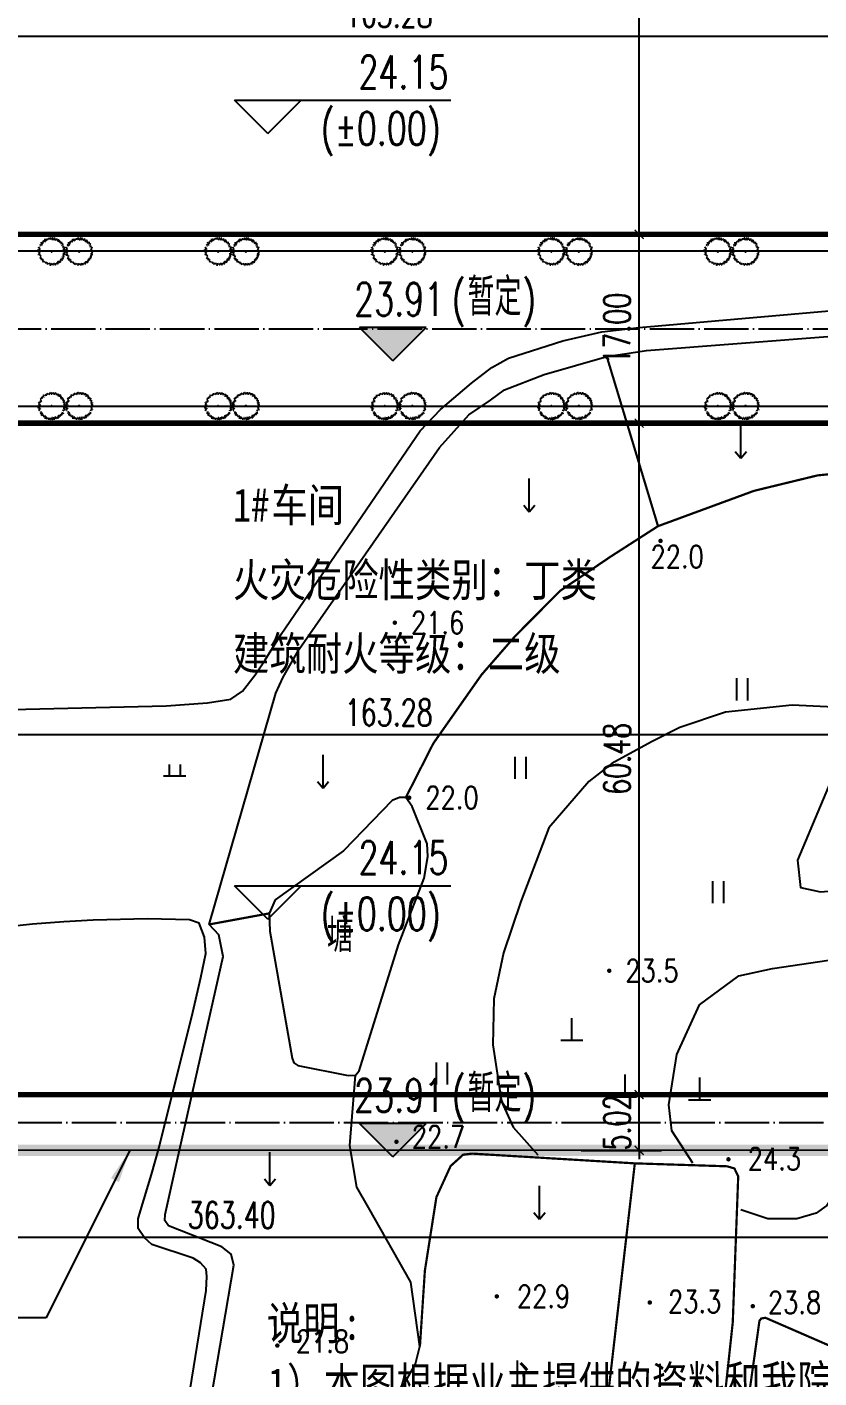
# Model space of a CAD drawing. Header units: millimetres. Extents: x 423323 to 424695, y 55333 to 56284.
# Drawn here: x 423594.9 to 423666.2, y 55692.7 to 55814.3 of the extents above; entities that cross this region are included whole.
import ezdxf
from ezdxf.enums import TextEntityAlignment as Align

# ---------------------------------------------------------------- set-up
doc = ezdxf.new("R2010")
doc.units = ezdxf.units.MM
doc.header["$LTSCALE"] = 1000
doc.linetypes.add('DASH', pattern=[0.35, 0.25, -0.1])
doc.linetypes.add('DOTE', pattern=[2.42, 2, -0.2, 0.02, -0.2])
for name, color, linetype in [('A绿-1', 82, 'Continuous'), ('DIM_ELEV', 3, 'Continuous'), ('DIM_LEAD', 3, 'Continuous'), ('PUB_DIM', 3, 'Continuous'), ('PUB_TEXT', 7, 'Continuous'), ('地形图', 252, 'Continuous'), ('建设布局', 7, 'Continuous'), ('道路', 4, 'Continuous'), ('道路中心线', 1, 'DOTE')]:
    doc.layers.add(name, color=color, linetype=linetype)
doc.styles.add('_TCH_DIM', font='SIMPLEX', dxfattribs={"bigfont": 'GBCBIG'})
doc.styles.add('_TCH_DIM_T3', font='SIMPLEX', dxfattribs={"width": 0.705882, "bigfont": 'GBCBIG'})
doc.styles.add('HZ', font='rs.shx', dxfattribs={"width": 0.8, "bigfont": 'hztxt.shx'})
doc.styles.add('ST', font='', dxfattribs={"width": 0.8})
doc.styles.add('黑体', font='simhei.ttf', dxfattribs={"width": 0.8, "height": 3.5})
doc.styles.get('ST').set_extended_font_data('SimSun')
doc.linetypes.add('10421', pattern='A,2,[150,AAA.SHX,S=1,R=0,X=0,Y=1],1e-11', length=2)
doc.linetypes.add('1161', pattern='A,0,[149,AAA.SHX,S=0.15,R=0,X=0,Y=0],-1.6', length=1.6)
doc.linetypes.add('FENCELINE2', pattern='A,0.25,-0.1,[132,ltypeshp.shx,S=0.1,R=0,X=-0.1,Y=0],-0.1,1', length=1.45)
doc.dimstyles.new('_TCH_ARCH_M_M&&1', dxfattribs={"dimtxt": 2.38, "dimasz": 0.8, "dimexe": 2, "dimexo": 2.4, "dimgap": 0.8, "dimtad": 1, "dimzin": 0, "dimdsep": 46, "dimtxsty": '_TCH_DIM_T3', "dimblk": 'ARCHTICK', "dimcen": 0.09, "dimclrt": 7, "dimazin": 2, "dimtfac": 1, "dimtdec": 0, "dimtix": 1, "dimtmove": 2, "dimatfit": 3, "dimfxl": 0, "dimtolj": 1, "dimtzin": 0, "dimarcsym": 0})

# ---------------------------------------------------------------- blocks, each defined once
blk = doc.blocks.new('gc120')
for p, q in [((0, 0), (0, 3)), ((-0.5, 0.6), (0, 0)), ((0, 0), (0.5, 0.6))]:
    blk.add_line(p, q)
blk = doc.blocks.new('gc119')
for p, q in [((-1, 0), (1, 0)), ((-0.5, 1), (-0.5, 0)), ((0.5, 1), (0.5, 0))]:
    blk.add_line(p, q)
blk = doc.blocks.new('gc121')
for p, q in [((-0.5, -1), (-0.5, 1)), ((0.5, -1), (0.5, 1))]:
    blk.add_line(p, q)
blk = doc.blocks.new('GC200')
at = {"linetype": 'Continuous', "const_width": 0.2, "flags": 128}
blk.add_lwpolyline([(-0.1, 0, 1), (0.1, 0, 1)], format="xyb", close=True, dxfattribs=at)
blk = doc.blocks.new('gc111')
for p, q in [((0, 0), (0, 2)), ((-1, 0), (1, 0))]:
    blk.add_line(p, q)
blk = doc.blocks.new('004')
at = {"layer": 'A绿-1', "color": 0}
for p, q in [((-1068, 284), (-1052, 317)), ((-942, 226), (-1068, 284)), ((-1060, 128), (-1052, 186)), ((-966, 56), (-1060, 128)), ((-1052, 317), (-911, 278)), ((-1052, 186), (-950, 121)), ((-1052, -69), (-1052, 3)), ((-1052, 3), (-966, -3)), ((-982, 428), (-966, 461)), ((-927, 415), (-982, 428)), ((-966, 461), (-864, 454)), ((-966, -3), (-966, 56)), ((-950, 121), (-942, 226)), ((-942, 369), (-927, 415)), ((-887, 324), (-942, 369)), ((-911, 278), (-887, 324)), ((-872, 605), (-895, 533)), ((-895, 533), (-864, 481)), ((-825, 585), (-872, 605)), ((-864, 454), (-840, 461)), ((-793, 644), (-825, 585)), ((-762, 716), (-809, 677)), ((-809, 677), (-793, 644)), ((-699, 834), (-770, 749)), ((-770, 749), (-723, 742)), ((-723, 651), (-762, 716)), ((-723, 742), (-691, 683)), ((-691, 683), (-723, 651)), ((-691, 762), (-699, 834)), ((-534, 794), (-691, 762)), ((-511, 892), (-605, 840)), ((-605, 840), (-534, 794)), ((-456, 866), (-511, 892)), ((-401, 899), (-456, 866)), ((-354, 971), (-440, 997)), ((-440, 997), (-401, 899)), ((-283, 860), (-354, 971)), ((-276, 925), (-283, 860)), ((-244, 925), (-276, 925)), ((-205, 1023), (-268, 997)), ((-268, 997), (-244, 925)), ((-182, 945), (-205, 1023)), ((-134, 964), (-182, 945)), ((70, 1036), (-9, 1030)), ((-9, 1030), (-9, 991)), ((70, 977), (70, 1036)), ((93, 938), (70, 977)), ((132, 906), (93, 938)), ((179, 1023), (132, 906)), ((250, 1017), (179, 1023)), ((266, 945), (250, 1017)), ((321, 912), (266, 945)), ((360, 945), (321, 977)), ((321, 977), (321, 912)), ((360, 847), (360, 945)), ((399, 814), (360, 847)), ((438, 853), (399, 814)), ((478, 827), (438, 853)), ((525, 879), (478, 827)), ((564, 847), (525, 879)), ((532, 768), (564, 847)), ((572, 703), (532, 768)), ((564, 670), (572, 703)), ((595, 638), (564, 670)), ((658, 664), (595, 638)), ((697, 618), (658, 664)), ((744, 670), (697, 618)), ((783, 605), (744, 670)), ((791, 481), (783, 605)), ((830, 500), (791, 481)), ((807, 409), (870, 487)), ((838, 343), (807, 409)), ((870, 487), (830, 500)), ((932, 363), (838, 343)), ((932, 200), (885, 200)), ((885, 200), (909, 160)), ((925, 101), (901, 69)), ((901, 69), (972, 16)), ((909, 278), (964, 311)), ((932, 232), (909, 278)), ((909, 160), (972, 160)), ((972, 160), (925, 101)), ((964, 311), (932, 363)), ((972, 16), (972, -69)), ((-1044, -154), (-1068, -193)), ((-1068, -193), (-1029, -219)), ((-989, -108), (-1052, -69)), ((-982, -173), (-1044, -154)), ((-1029, -219), (-1005, -166)), ((-1013, -278), (-989, -258)), ((-997, -310), (-1013, -278)), ((-919, -356), (-997, -310)), ((-974, -173), (-989, -108)), ((-989, -258), (-950, -278)), ((-934, -180), (-974, -173)), ((-950, -278), (-927, -251)), ((-942, -526), (-927, -480)), ((-864, -500), (-942, -526)), ((-927, -251), (-934, -180)), ((-927, -480), (-887, -441)), ((-887, -441), (-919, -356)), ((-887, -585), (-840, -533)), ((-848, -644), (-887, -585)), ((-840, -533), (-864, -500)), ((-801, -585), (-848, -644)), ((-762, -618), (-801, -585)), ((-636, -729), (-715, -657)), ((-683, -788), (-636, -729)), ((-629, -853), (-683, -788)), ((-574, -801), (-629, -853)), ((-401, -853), (-574, -801)), ((-425, -944), (-401, -853)), ((-385, -964), (-425, -944)), ((-338, -944), (-385, -964)), ((-299, -944), (-338, -944)), ((-260, -1010), (-299, -944)), ((-229, -912), (-260, -1010)), ((-182, -912), (-229, -912)), ((-189, -1010), (-182, -912)), ((-127, -1023), (-189, -1010)), ((-119, -938), (-127, -1023)), ((-56, -958), (-119, -938)), ((-56, -1010), (-56, -958)), ((-17, -997), (-56, -1010)), ((70, -1016), (-17, -997)), ((109, -925), (70, -951)), ((70, -951), (70, -1016)), ((132, -1023), (109, -925)), ((195, -997), (132, -1023)), ((226, -944), (164, -944)), ((164, -944), (195, -997)), ((250, -984), (226, -944)), ((297, -964), (250, -984)), ((297, -833), (274, -918)), ((274, -918), (297, -964)), ((328, -912), (297, -833)), ((360, -918), (328, -912)), ((383, -892), (360, -918)), ((407, -866), (383, -892)), ((438, -873), (407, -866)), ((423, -886), (438, -873)), ((454, -918), (423, -886)), ((470, -807), (446, -801)), ((446, -801), (485, -853)), ((564, -853), (454, -918)), ((509, -794), (470, -807)), ((485, -853), (548, -833)), ((556, -735), (493, -761)), ((493, -761), (509, -794)), ((548, -833), (564, -853)), ((650, -794), (556, -735)), ((674, -761), (650, -794)), ((705, -637), (666, -683)), ((666, -683), (674, -761)), ((760, -650), (705, -637)), ((783, -618), (760, -650)), ((776, -513), (768, -552)), ((768, -552), (830, -585)), ((799, -448), (776, -513)), ((807, -618), (783, -618)), ((815, -493), (799, -448)), ((830, -585), (807, -618)), ((862, -474), (815, -493)), ((870, -278), (846, -336)), ((846, -336), (885, -435)), ((885, -435), (862, -474)), ((948, -310), (870, -278)), ((972, -69), (901, -95)), ((901, -95), (901, -180)), ((901, -180), (948, -219)), ((948, -219), (972, -271)), ((972, -271), (948, -310))]:
    blk.add_line(p, q, dxfattribs=at)
blk.add_circle((-32, 10), 31.3, dxfattribs=at)
blk = doc.blocks.new('A$C0E7F7AE6')
at = {"layer": 'PUB_TEXT', "style": 'ST', "width": 0.8}
for s, height, p in [('说明', 2.2785, (0.6, 30.115)), (':', 2.278, (5.784, 30.051)), ('1', 2.278, (0.614, 25.932)), ('）本图根据业主提供的资料和我院相关专业所提的条件进行设计。', 2.27848, (1.91, 25.916)), ('2', 2.278, (0.633, 22.227)), ('）本图表示拟建建筑与城市道路红线及周围原有建筑、道路、绿地的关系。', 2.27848, (1.929, 22.211)), ('3', 2.278, (0.588, 18.295)), ('）图中标注以建筑物外包尺寸计', 2.27848, (1.884, 18.279)), ('建筑物坐标未注明均以建筑外包标注。', 2.27848, (39.471, 17.818)), (',', 2.278, (38.175, 17.834)), ('）厂区室内外地坪标高为暂定，根据施工现场实际情况做相应调整。', 2.27848, (1.821, 14.211)), ('4', 2.278, (0.525, 14.227)), ('5', 2.278, (0.475, 9.885)), ('）与外围道路衔接时，标高可适当调整，以保证平顺连接。', 2.27848, (1.771, 9.869)), ('6', 2.278, (0.085, 5.567)), ('）图中未表明处标注均以米为单位。', 2.27848, (1.381, 5.552)), ('）所有道路的最小转弯半径均为', 2.27848, (1.328, 1.29)), ('7', 2.278, (0.032, 1.306)), ('9', 2.278, (37.619, 0.845)), ('米。', 2.2785, (38.915, 0.829))]:
    blk.add_text(s, height=height, rotation=359.2974, dxfattribs=at).set_placement(p)
blk = doc.blocks.new('_ArchTick')
at = {"color": 0, "linetype": 'ByBlock', "const_width": 0.15}
blk.add_lwpolyline([(-0.5, -0.5), (0.5, 0.5)], dxfattribs=at)
blk = doc.blocks.new('*D81')
at = {"layer": 'Defpoints', "color": 0}
for p in [(423709.1, 55813.5), (423545.81, 55805.87), (423709.1, 55805.87)]:
    blk.add_point(p, dxfattribs=at)
at = {"layer": 'PUB_DIM', "color": 0, "lineweight": -2}
for p, q in [((423545.81, 55808.27), (423545.81, 55815.5)), ((423709.1, 55808.27), (423709.1, 55815.5)), ((423545.81, 55813.5), (423709.1, 55813.5))]:
    blk.add_line(p, q, dxfattribs=at)
at = {"layer": 'PUB_DIM', "color": 0, "lineweight": -2, "xscale": 0.8, "yscale": 0.8, "zscale": 0.8, "rotation": 180}
blk.add_blockref('_ArchTick', (423545.81, 55813.5), dxfattribs=at)
at = {"layer": 'PUB_DIM', "color": 0, "lineweight": -2, "xscale": 0.8, "yscale": 0.8, "zscale": 0.8}
blk.add_blockref('_ArchTick', (423709.1, 55813.5), dxfattribs=at)
at = {"layer": 'PUB_DIM', "color": 7, "insert": (423627.45, 55815.49), "char_height": 2.38, "attachment_point": 5, "style": '_TCH_DIM_T3'}
blk.add_mtext('\\A1;163.28', dxfattribs=at)
blk = doc.blocks.new('*D86')
at = {"layer": 'Defpoints', "color": 0}
for p in [(423642.38, 55718.17), (423650, 55718.17), (423642.38, 55713.15)]:
    blk.add_point(p, dxfattribs=at)
at = {"layer": 'PUB_DIM', "color": 0, "lineweight": -2}
for p, q in [((423650, 55718.17), (423650, 55718.97)), ((423644.78, 55718.17), (423652, 55718.17)), ((423650, 55713.15), (423650, 55718.17)), ((423644.78, 55713.15), (423652, 55713.15)), ((423650, 55713.15), (423650, 55712.35))]:
    blk.add_line(p, q, dxfattribs=at)
at = {"layer": 'PUB_DIM', "color": 0, "lineweight": -2, "xscale": 0.8, "yscale": 0.8, "zscale": 0.8}
for p, rotation in [((423650, 55718.17), 270), ((423650, 55713.15), 90)]:
    blk.add_blockref('_ArchTick', p, dxfattribs=dict(at, rotation=rotation))
at = {"layer": 'PUB_DIM', "color": 7, "insert": (423648.01, 55715.66), "char_height": 2.38, "attachment_point": 5, "rotation": 90, "style": '_TCH_DIM_T3'}
blk.add_mtext('\\A1;5.02', dxfattribs=at)
blk = doc.blocks.new('*D87')
at = {"layer": 'Defpoints', "color": 0}
for p in [(423642.38, 55778.65), (423650, 55778.65), (423642.38, 55718.17)]:
    blk.add_point(p, dxfattribs=at)
at = {"layer": 'PUB_DIM', "color": 0, "lineweight": -2}
for p, q in [((423644.78, 55778.65), (423652, 55778.65)), ((423650, 55718.17), (423650, 55778.65)), ((423644.78, 55718.17), (423652, 55718.17))]:
    blk.add_line(p, q, dxfattribs=at)
at = {"layer": 'PUB_DIM', "color": 0, "lineweight": -2, "xscale": 0.8, "yscale": 0.8, "zscale": 0.8}
for p, rotation in [((423650, 55778.65), 90), ((423650, 55718.17), 270)]:
    blk.add_blockref('_ArchTick', p, dxfattribs=dict(at, rotation=rotation))
at = {"layer": 'PUB_DIM', "color": 7, "insert": (423648.01, 55748.41), "char_height": 2.38, "attachment_point": 5, "rotation": 90, "style": '_TCH_DIM_T3'}
blk.add_mtext('\\A1;60.48', dxfattribs=at)
blk = doc.blocks.new('*D88')
at = {"layer": 'Defpoints', "color": 0}
for p in [(423642.38, 55795.65), (423650, 55795.65), (423642.38, 55778.65)]:
    blk.add_point(p, dxfattribs=at)
at = {"layer": 'PUB_DIM', "color": 0, "lineweight": -2}
for p, q in [((423644.78, 55795.65), (423652, 55795.65)), ((423650, 55778.65), (423650, 55795.65)), ((423644.78, 55778.65), (423652, 55778.65))]:
    blk.add_line(p, q, dxfattribs=at)
at = {"layer": 'PUB_DIM', "color": 0, "lineweight": -2, "xscale": 0.8, "yscale": 0.8, "zscale": 0.8}
for p, rotation in [((423650, 55795.65), 90), ((423650, 55778.65), 270)]:
    blk.add_blockref('_ArchTick', p, dxfattribs=dict(at, rotation=rotation))
at = {"layer": 'PUB_DIM', "color": 7, "insert": (423648.01, 55787.15), "char_height": 2.38, "attachment_point": 5, "rotation": 90, "style": '_TCH_DIM_T3'}
blk.add_mtext('\\A1;17.00', dxfattribs=at)
blk = doc.blocks.new('*D89')
at = {"layer": 'Defpoints', "color": 0}
for p in [(423642.38, 55846.13), (423650, 55846.13), (423642.38, 55795.65)]:
    blk.add_point(p, dxfattribs=at)
at = {"layer": 'PUB_DIM', "color": 0, "lineweight": -2}
for p, q in [((423644.78, 55846.13), (423652, 55846.13)), ((423650, 55795.65), (423650, 55846.13)), ((423644.78, 55795.65), (423652, 55795.65))]:
    blk.add_line(p, q, dxfattribs=at)
at = {"layer": 'PUB_DIM', "color": 0, "lineweight": -2, "xscale": 0.8, "yscale": 0.8, "zscale": 0.8}
for p, rotation in [((423650, 55846.13), 90), ((423650, 55795.65), 270)]:
    blk.add_blockref('_ArchTick', p, dxfattribs=dict(at, rotation=rotation))
at = {"layer": 'PUB_DIM', "color": 7, "insert": (423648.01, 55820.89), "char_height": 2.38, "attachment_point": 5, "rotation": 90, "style": '_TCH_DIM_T3'}
blk.add_mtext('\\A1;50.48', dxfattribs=at)
blk = doc.blocks.new('*D103')
at = {"layer": 'Defpoints', "color": 0}
for p in [(423709.1, 55750.6), (423545.81, 55742.98), (423709.1, 55742.98)]:
    blk.add_point(p, dxfattribs=at)
at = {"layer": 'PUB_DIM', "color": 0, "lineweight": -2}
for p, q in [((423545.81, 55745.38), (423545.81, 55752.6)), ((423709.1, 55745.38), (423709.1, 55752.6)), ((423545.81, 55750.6), (423709.1, 55750.6))]:
    blk.add_line(p, q, dxfattribs=at)
at = {"layer": 'PUB_DIM', "color": 0, "lineweight": -2, "xscale": 0.8, "yscale": 0.8, "zscale": 0.8, "rotation": 180}
blk.add_blockref('_ArchTick', (423545.81, 55750.6), dxfattribs=at)
at = {"layer": 'PUB_DIM', "color": 0, "lineweight": -2, "xscale": 0.8, "yscale": 0.8, "zscale": 0.8}
blk.add_blockref('_ArchTick', (423709.1, 55750.6), dxfattribs=at)
at = {"layer": 'PUB_DIM', "color": 7, "insert": (423627.45, 55752.59), "char_height": 2.38, "attachment_point": 5, "style": '_TCH_DIM_T3'}
blk.add_mtext('\\A1;163.28', dxfattribs=at)
blk = doc.blocks.new('*D129')
at = {"layer": 'Defpoints', "color": 0}
for p in [(423431.61, 55713.17), (423795.02, 55713.14), (423795.01, 55705.31)]:
    blk.add_point(p, dxfattribs=at)
at = {"layer": 'PUB_DIM', "color": 0, "lineweight": -2}
for p, q in [((423431.61, 55710.77), (423431.61, 55703.35)), ((423795.01, 55710.74), (423795.01, 55703.31)), ((423431.61, 55705.35), (423795.01, 55705.31))]:
    blk.add_line(p, q, dxfattribs=at)
at = {"layer": 'PUB_DIM', "color": 0, "lineweight": -2, "xscale": 0.8, "yscale": 0.8, "zscale": 0.8}
for p, rotation in [((423431.61, 55705.35), 179.9945794423809), ((423795.01, 55705.31), 359.9945794423808)]:
    blk.add_blockref('_ArchTick', p, dxfattribs=dict(at, rotation=rotation))
at = {"layer": 'PUB_DIM', "color": 7, "insert": (423613.31, 55707.32), "char_height": 2.38, "attachment_point": 5, "rotation": 359.9946, "style": '_TCH_DIM_T3'}
blk.add_mtext('\\A1;363.40', dxfattribs=at)

msp = doc.modelspace()

# ---------------------------------------------------------------- hatches: boundary and pattern name
at = {"layer": 'DIM_ELEV'}
for points in [[(423627.83, 55784.269), (423630.83, 55787.269), (423624.83, 55787.269)], [(423627.83, 55712.559), (423630.83, 55715.559), (423624.83, 55715.559)]]:
    msp.add_hatch(color=256, dxfattribs=at).paths.add_polyline_path(points)

# ---------------------------------------------------------------- linework, layer by layer
at = {"color": 1, "linetype": 'DASH', "ltscale": 0.02, "const_width": 1}
msp.add_lwpolyline([(423795.015, 55713.137), (423431.612, 55713.172), (423431.612, 55853.106), (423600.93, 55853.106), (423600.93, 56107.48), (423785.939, 56107.48), (423795.015, 56099.312), (423795.015, 55713.137)], dxfattribs=at)
at = {"linetype": 'FENCELINE2', "ltscale": 0.005, "const_width": 0.1}
msp.add_lwpolyline([(423795.015, 55713.137), (423431.612, 55713.172), (423431.612, 55853.106), (423600.93, 55853.106), (423600.93, 56107.48), (423785.939, 56107.48), (423795.015, 56099.312), (423795.015, 55978.692)], dxfattribs=at)
at = {"ltscale": 0.5, "const_width": 0.5}
for points in [[(423709.095, 55795.651), (423709.095, 55846.131), (423545.812, 55846.131), (423545.812, 55795.651), (423709.095, 55795.651)], [(423709.095, 55778.651), (423545.812, 55778.651), (423545.812, 55718.171), (423709.095, 55718.171), (423709.095, 55778.651)]]:
    msp.add_lwpolyline(points, dxfattribs=at)
at = {"layer": 'DIM_ELEV'}
for p, q in [((423616.574, 55804.726), (423613.574, 55807.726)), ((423613.574, 55807.726), (423633.029, 55807.726)), ((423616.574, 55804.726), (423619.574, 55807.726)), ((423627.83, 55784.269), (423624.83, 55787.269)), ((423630.83, 55787.269), (423624.83, 55787.269)), ((423627.83, 55784.269), (423630.83, 55787.269)), ((423616.574, 55733.987), (423613.574, 55736.987)), ((423613.574, 55736.987), (423633.029, 55736.987)), ((423616.574, 55733.987), (423619.574, 55736.987)), ((423627.83, 55712.559), (423624.83, 55715.559)), ((423630.83, 55715.559), (423624.83, 55715.559)), ((423627.83, 55712.559), (423630.83, 55715.559))]:
    msp.add_line(p, q, dxfattribs=at)
at = {"layer": 'DIM_LEAD'}
for p, q in [((423604.143, 55713.155), (423596.6, 55698.069)), ((423596.6, 55698.069), (423576.508, 55698.069))]:
    msp.add_line(p, q, dxfattribs=at)
msp.add_lwpolyline([(423604.143, 55713.155, 0, 0.8, 0), (423602.801, 55710.472, 0, 0, 0)], format="xyseb", dxfattribs=at)
at = {"layer": '地形图', "color": 250, "linetype": 'Continuous', "flags": 128}
for points in [[(423561.849, 55752.095), (423607.407, 55753.189), (423611.118, 55753.466), (423613.243, 55753.799), (423614.284, 55754.507), (423615.409, 55755.965), (423615.409, 55755.965), (423616.326, 55757.339), (423617.777, 55759.638), (423630.296, 55777.949), (423632.1, 55779.876), (423634.892, 55782.259), (423636.723, 55783.656), (423638.249, 55784.485), (423643.122, 55786.064), (423646.645, 55786.863), (423650.01, 55787.257), (423691.057, 55790.856)], [(423609.078, 55688.639), (423611.023, 55700.538), (423611.066, 55701.793), (423611.002, 55702.446), (423610.497, 55703.019), (423609.84, 55703.444), (423606.117, 55704.676), (423605.459, 55705.283), (423604.892, 55706.115), (423604.901, 55706.979), (423605.104, 55707.717), (423606.092, 55710.962), (423606.764, 55713.307), (423609.799, 55725.585), (423610.529, 55728.707), (423610.983, 55730.885), (423610.847, 55732.363), (423610.369, 55733.614), (423609.505, 55733.909), (423605.726, 55733.993), (423600.837, 55733.884), (423598.181, 55733.723), (423595.368, 55733.522), (423579.634, 55731.811)]]:
    msp.add_lwpolyline(points, dxfattribs=at)
at = {"layer": '地形图', "color": 250, "linetype": '10421', "flags": 128}
for points in [[(423611.29, 55733.5), (423617.27, 55754.32), (423617.27, 55754.32), (423617.949, 55755.777), (423619.385, 55758.279), (423632.01, 55776.46), (423634.652, 55779.398), (423636.627, 55780.729), (423637.865, 55781.659), (423641.459, 55783.031), (423647.09, 55784.64), (423650.653, 55785.191), (423692.27, 55788.39), (423693.221, 55787.543), (423694.422, 55782.739), (423695.09, 55776.83), (423697.185, 55776.253), (423706.674, 55777.214), (423715.219, 55778.068), (423716.85, 55778.31), (423717.697, 55778.543), (423721.242, 55779.876)], [(423624.46, 55719.91), (423624.781, 55720.318), (423628.32, 55731.67), (423630.648, 55737.674), (423630.98, 55739.62), (423630.921, 55740.749), (423629.548, 55744.129), (423628.99, 55744.93), (423628.423, 55744.931), (423627.769, 55744.658), (423623.39, 55740.14), (423617.23, 55735.716), (423616.67, 55734.49), (423616.755, 55732.905), (423618.756, 55721.462), (423618.9, 55721.02), (423618.9, 55721.02), (423619.278, 55720.796), (423623.808, 55719.905), (423624.46, 55719.91)], [(423569.343, 55658.118), (423569.343, 55658.118), (423569.343, 55658.118), (423569.343, 55658.118), (423572.132, 55657.295), (423575.144, 55656.763), (423577.376, 55657.243), (423581.143, 55658.417), (423588.889, 55661.213), (423591.693, 55661.727), (423599.347, 55661.52), (423601.801, 55660.708), (423602.879, 55660.708), (423603.77, 55661.223), (423604.541, 55662.951), (423607.194, 55670.054), (423609.532, 55679.524), (423613.493, 55702.825), (423613.25, 55703.8), (423612.413, 55704.459), (423607.629, 55706.365), (423607.3, 55706.84), (423607.311, 55707.368), (423608.4, 55712.23), (423612.544, 55730.615), (423612.14, 55732.55), (423611.29, 55733.5), (423611.29, 55733.5)], [(423564.104, 55663.226), (423564.104, 55663.226), (423565.435, 55660.657), (423567.134, 55658.454), (423573.1, 55653.75), (423601.963, 55636.756), (423604.757, 55635.423), (423605.47, 55635.19), (423606.386, 55635.413), (423608.019, 55636.436), (423610.48, 55638.55), (423611.63, 55639.8), (423612.152, 55641.763), (423613.66, 55652.81), (423619.84, 55683.33), (423621.348, 55686.88), (423621.991, 55687.674), (423622.983, 55688.007), (423625.688, 55688.457), (423626.94, 55689.2), (423628.394, 55691.274), (423629.859, 55693.922), (423630.26, 55695.5), (423629.429, 55701.291), (423625.63, 55708.015), (423624.591, 55709.833), (423623.942, 55713.599), (423624.46, 55719.91)]]:
    msp.add_lwpolyline(points, dxfattribs=at)
at = {"layer": '地形图', "color": 250, "linetype": 'Continuous', "const_width": 0.2, "flags": 128}
for points in [[(423651.7, 55769.37), (423647.09, 55784.64)], [(423628.99, 55744.93), (423631.462, 55749.795), (423635.806, 55755.986), (423638.83, 55759.46), (423642.885, 55763.544), (423647.39, 55766.599), (423651.7, 55769.37), (423660.341, 55772.549), (423666.06, 55773.94), (423695.09, 55776.83)], [(423616.67, 55734.49), (423611.29, 55733.5)]]:
    msp.add_lwpolyline(points, dxfattribs=at)
at = {"layer": '地形图', "color": 250, "linetype": '1161', "elevation": 22.23, "flags": 128}
msp.add_lwpolyline([(423679.055, 55775.026), (423668.41, 55749.12), (423664.256, 55739.283), (423664.54, 55736.83), (423666.342, 55736.44), (423681.1, 55737.63)], dxfattribs=at)
at = {"layer": '地形图', "color": 250, "linetype": 'Continuous', "flags": 128}
for points, elevation in [([(423691.209, 55756.985), (423688.001, 55757.392), (423685.995, 55757.254), (423683.287, 55756.606), (423676.157, 55753.993), (423673.792, 55753.478), (423669.445, 55752.963), (423663.782, 55753.249), (423657.776, 55752.62), (423653.674, 55751.241), (423651.106, 55749.938), (423647.541, 55747.987), (423645.464, 55746.358), (423641.877, 55742.198), (423639.332, 55735.577), (423637.788, 55730.942), (423636.921, 55726.804), (423636.825, 55722.665), (423637.595, 55717.564), (423638.654, 55715.254), (423640.869, 55712.752)], 23), ([(423654.849, 55711.999), (423652.947, 55714.907), (423652.667, 55717.255), (423653.379, 55721.779), (423655.438, 55726.262), (423658.97, 55728.86), (423662.003, 55729.54), (423667.079, 55730.283), (423670.282, 55731.378), (423672.482, 55733.234), (423674.422, 55735.056), (423676.45, 55736.251), (423678.722, 55737.049), (423680.885, 55737.501)], 24), ([(423695.27, 55729.502), (423695.247, 55729.18), (423693.695, 55726.743), (423692.678, 55725.678), (423690.813, 55724.527), (423686.157, 55723.973), (423680.393, 55722.976), (423675.746, 55720.918), (423672.727, 55718.167), (423670.951, 55715.416), (423668.763, 55711.024), (423666.913, 55708.18), (423665.93, 55707.481), (423664.21, 55706.971), (423661.579, 55706.971), (423659.154, 55707.807)], 24)]:
    msp.add_lwpolyline(points, dxfattribs=dict(at, elevation=elevation))
at = {"layer": '地形图', "color": 250, "linetype": 'Continuous', "const_width": 0.2, "elevation": 22.75, "flags": 128}
for points in [[(423649.61, 55711.98), (423634.951, 55712.858), (423634.15, 55712.76), (423633.022, 55711.739), (423631.744, 55708.936), (423630.705, 55702.313), (423630.26, 55695.5)], [(423637.57, 55628.71), (423646.52, 55685.18), (423649.61, 55711.98), (423657.921, 55711.715), (423658.58, 55711.52), (423658.921, 55710.806), (423658.43, 55697.66), (423657.093, 55685.244), (423646.52, 55685.18)], [(423659.04, 55685.06), (423660.834, 55697.8), (423661, 55698.01), (423661.371, 55698.072), (423691.501, 55684.96), (423691.85, 55684.56), (423691.853, 55683.97), (423689.65, 55678.1), (423687.35, 55672.99), (423674.18, 55678.34)]]:
    msp.add_lwpolyline(points, dxfattribs=at)
at = {"layer": '建设布局', "color": 1, "linetype": 'Continuous', "flags": 128}
msp.add_lwpolyline([(423431.612, 55595.771), (423775.894, 55595.771), (423795.015, 55614.892), (423795.015, 55713.137), (423431.612, 55713.172)], close=True, dxfattribs=at)
msp.add_lwpolyline([(423431.612, 55595.771), (423775.894, 55595.771), (423795.015, 55614.892), (423795.015, 55713.137), (423431.612, 55713.172)], close=True, dxfattribs=at)
at = {"layer": '道路', "color": 4}
for p, q in [((423709.095, 55794.151), (423546.812, 55794.151)), ((423709.095, 55780.151), (423546.812, 55780.151))]:
    msp.add_line(p, q, dxfattribs=at)
at = {"layer": '道路中心线', "color": 1, "linetype": 'DOTE', "ltscale": 0.002}
for p, q in [((423538.252, 55787.151), (423717.513, 55787.151)), ((423442.112, 55715.663), (423764.613, 55715.663))]:
    msp.add_line(p, q, dxfattribs=at)

# ---------------------------------------------------------------- block references
at = {"ltscale": 0.8, "xscale": 1.320000000000001, "yscale": 1.32, "zscale": 1.32, "rotation": 1.000000000022613}
msp.add_blockref('A$C0E7F7AE6', (423616.386, 55656.298, -2.275), dxfattribs=at)
at = {"layer": 'A绿-1', "yscale": 0.00116705121472478, "zscale": -0.00116705121472478}
for p, xscale, rotation in [((423597.094, 55794.074), -0.001167051214724779, 69.63968067378136), ((423599.572, 55794.06), -0.001167051214724779, 69.63968067378136), ((423612.094, 55794.074), -0.001167051214724779, 69.63968067378136), ((423614.572, 55794.06), -0.001167051214724779, 69.63968067378136), ((423627.094, 55794.074), -0.001167051214724779, 69.63968067378136), ((423629.572, 55794.06), -0.001167051214724779, 69.63968067378136), ((423642.094, 55794.074), -0.001167051214724779, 69.63968067378136), ((423644.572, 55794.06), -0.001167051214724779, 69.63968067378136), ((423657.094, 55794.074), -0.001167051214724779, 69.63968067378136), ((423659.572, 55794.06), -0.001167051214724779, 69.63968067378136), ((423597.094, 55780.228), 0.001167051214724779, 110.3603193262186), ((423599.572, 55780.242), 0.001167051214724779, 110.3603193262186), ((423612.094, 55780.228), 0.001167051214724779, 110.3603193262186), ((423614.572, 55780.242), 0.001167051214724779, 110.3603193262186), ((423627.094, 55780.228), 0.001167051214724779, 110.3603193262186), ((423629.572, 55780.242), 0.001167051214724779, 110.3603193262186), ((423642.094, 55780.228), 0.001167051214724779, 110.3603193262186), ((423644.572, 55780.242), 0.001167051214724779, 110.3603193262186), ((423657.094, 55780.228), 0.001167051214724779, 110.3603193262186), ((423659.572, 55780.242), 0.001167051214724779, 110.3603193262186)]:
    msp.add_blockref('004', p, dxfattribs=dict(at, xscale=xscale, rotation=rotation))
at = {"layer": '地形图', "color": 250, "linetype": 'Continuous'}
for name, p in [('gc120', (423659.154, 55775.505)), ('gc120', (423640.104, 55770.647)), ('GC200', (423651.925, 55768.042, 21.77)), ('GC200', (423627.999, 55760.674, 21.55)), ('gc121', (423659.298, 55754.68)), ('gc120', (423621.54, 55745.769)), ('gc119', (423608.183, 55746.892)), ('gc121', (423639.331, 55747.603)), ('GC200', (423629.299, 55744.914, 22)), ('gc121', (423657.125, 55736.404)), ('GC200', (423647.31, 55729.33, 23.5)), ('gc111', (423643.94, 55723.07, 23.5)), ('gc121', (423632.246, 55720.074)), ('gc111', (423648.756, 55717.977, 23.3)), ('gc111', (423655.45, 55717.71, 24.22)), ('GC200', (423628.145, 55713.926, 22.08)), ('gc120', (423616.756, 55709.996)), ('GC200', (423658.038, 55712.344, 24.29)), ('gc120', (423641.029, 55706.959)), ('GC200', (423637.183, 55700, 22.92)), ('GC200', (423650.954, 55699.45, 23.3)), ('GC200', (423660.229, 55699.116, 23.8)), ('GC200', (423617.42, 55695.569, 21.82)), ('gc120', (423639.043, 55691.214)), ('gc120', (423651.897, 55690.925))]:
    msp.add_blockref(name, p, dxfattribs=at)

# ---------------------------------------------------------------- texts
at = {"layer": 'PUB_TEXT'}
for s, height, style, width, p in [('24.15', 2.975, '_TCH_DIM', 0.705882, (423624.729, 55808.776)), ('(%%P0.00)', 2.975, '_TCH_DIM', 0.705882, (423621.329, 55803.701)), ('23.91', 2.975, '_TCH_DIM', 0.705882, (423624.343, 55788.319)), ('(', 2.975, '_TCH_DIM', 0.705882, (423633.143, 55788.319)), (')', 2.975, '_TCH_DIM', 0.705882, (423639.458, 55788.319)), ('车间', 3.0042, '黑体', 0.8, (423616.878, 55769.766)), ('1#', 3.0042, '黑体', 0.8, (423613.421, 55769.766)), ('火灾危险性类别：丁类', 3.0042, '黑体', 0.8, (423613.421, 55763.021)), ('建筑耐火等级：二级', 3.0042, '黑体', 0.8, (423613.421, 55756.395)), ('24.15', 2.975, '_TCH_DIM', 0.705882, (423624.729, 55738.037)), ('(%%P0.00)', 2.975, '_TCH_DIM', 0.705882, (423621.329, 55732.962)), ('23.91', 2.975, '_TCH_DIM', 0.705882, (423624.343, 55716.609)), ('(', 2.975, '_TCH_DIM', 0.705882, (423633.143, 55716.609)), (')', 2.975, '_TCH_DIM', 0.705882, (423639.458, 55716.609))]:
    msp.add_text(s, height=height, dxfattribs=dict(at, style=style, width=width)).set_placement(p)
at = {"layer": 'PUB_TEXT', "style": '_TCH_DIM'}
for p in [(423634.543, 55788.319), (423634.543, 55716.609)]:
    msp.add_text('暂定', height=3.3759, dxfattribs=at).set_placement(p)
at = {"layer": '地形图', "color": 250, "linetype": 'Continuous', "style": 'HZ', "width": 0.8}
for s, height, p in [('22.0', 2, (423653.426, 55766.618)), ('21.6', 2, (423631.849, 55760.674)), ('22.0', 2, (423633.149, 55744.914)), ('塘', 3, (423623.085, 55732.676)), ('23.5', 2, (423651.16, 55729.33)), ('22.7', 2, (423631.931, 55714.37)), ('24.3', 2, (423662.18, 55712.393)), ('22.9', 2, (423641.395, 55699.997)), ('23.3', 2, (423655.001, 55699.53)), ('23.8', 2, (423663.993, 55699.453)), ('21.8', 2, (423621.481, 55695.952))]:
    msp.add_text(s, height=height, dxfattribs=at).set_placement(p, align=Align.MIDDLE)

# ---------------------------------------------------------------- dimensions: what is measured, and where the dimension line sits
at = {"layer": 'PUB_DIM'}
for p1, p2, distance, text, picture, middle in [((423642.381, 55795.651), (423642.381, 55846.131), -7.616, '50.48', '*D89', (423648.007, 55820.891)), ((423545.812, 55805.874), (423709.095, 55805.874), 7.624, '163.28', '*D81', (423627.453, 55815.488)), ((423642.381, 55778.651), (423642.381, 55795.651), -7.616, '17.00', '*D88', (423648.007, 55787.151)), ((423642.381, 55718.171), (423642.381, 55778.651), -7.616, '60.48', '*D87', (423648.007, 55748.411)), ((423545.812, 55742.975), (423709.095, 55742.975), 7.624, '163.28', '*D103', (423627.453, 55752.589)), ((423642.381, 55713.155), (423642.381, 55718.171), -7.616, '5.02', '*D86', (423648.007, 55715.663)), ((423431.612, 55713.172), (423795.015, 55713.137), -7.826, '363.40', '*D129', (423613.313, 55707.319))]:
    dim = msp.add_aligned_dim(p1=p1, p2=p2, distance=distance, text=text, dimstyle='_TCH_ARCH_M_M&&1', dxfattribs=at)
    dim.commit()
    dim.dimension.update_dxf_attribs({"geometry": picture, "text_midpoint": middle})

doc.saveas('drawing.dxf')
